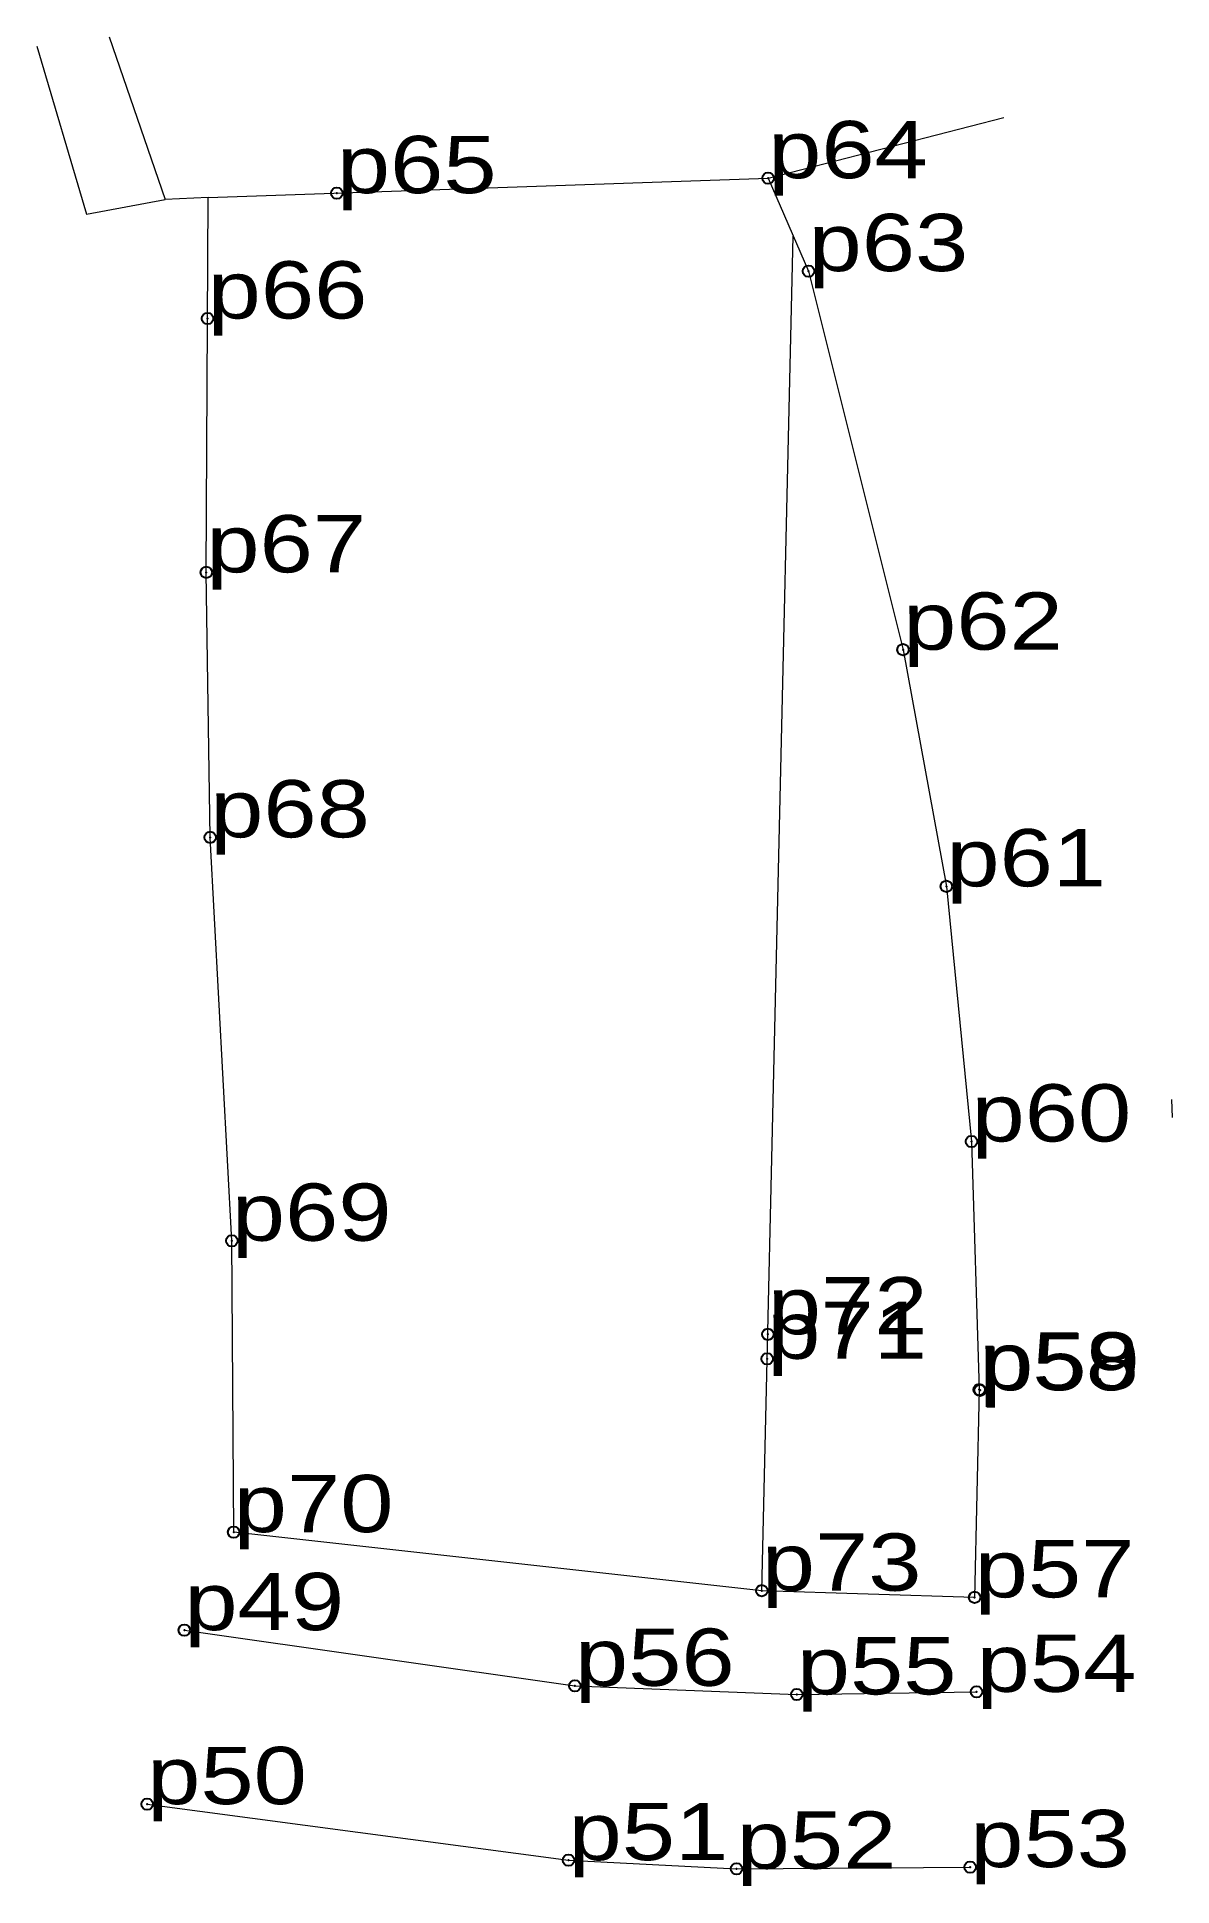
# Model space of a CAD drawing. Header units: metres. Extents: x 550526.3 to 550561.9, y 1838069.8 to 1838128.
import ezdxf

# ---------------------------------------------------------------- set-up
doc = ezdxf.new("R2010")
doc.units = ezdxf.units.M
doc.header["$LTSCALE"] = 0.72
doc.header["$PDMODE"] = 32
doc.header["$PDSIZE"] = 0.36
for name, color, linetype, lineweight in [('10', 7, 'Continuous', 13), ('14', 7, 'Continuous', 13), ('23', 7, 'Continuous', 13), ('32', 7, 'Continuous', 13)]:
    doc.layers.add(name, color=color, linetype=linetype, lineweight=lineweight)
doc.layers.add('12', color=7, linetype='Continuous')

msp = doc.modelspace()

# ---------------------------------------------------------------- linework, layer by layer
at = {"layer": '10'}
for p, q in [((550549.25, 1838123.53), (550556.66, 1838125.44)), ((550549.05, 1838079.13), (550550.04, 1838121.71))]:
    msp.add_line(p, q, dxfattribs=at)
msp.add_lwpolyline([(550532.46, 1838080.97), (550532.4, 1838090.13), (550531.72, 1838102.81), (550531.6, 1838111.14), (550531.66, 1838122.92), (550549.25, 1838123.53), (550550.52, 1838120.61), (550553.49, 1838108.71), (550554.85, 1838101.27), (550555.64, 1838093.25), (550555.88, 1838085.45), (550555.74, 1838078.92), (550549.05, 1838079.13)], close=True, dxfattribs=at)
for points in [[(550530.91, 1838077.89), (550543.18, 1838076.14), (550550.15, 1838075.87), (550555.8, 1838075.95)], [(550529.74, 1838072.42), (550542.98, 1838070.66), (550548.26, 1838070.39), (550555.6, 1838070.44)]]:
    msp.add_lwpolyline(points, dxfattribs=at)
at = {"layer": '12'}
for p in [(550549.25, 1838123.53), (550535.7, 1838123.06), (550550.52, 1838120.61), (550531.64, 1838119.12), (550531.6, 1838111.14), (550553.49, 1838108.71), (550531.72, 1838102.81), (550554.85, 1838101.27), (550555.64, 1838093.25), (550532.4, 1838090.13), (550549.24, 1838087.19), (550549.22, 1838086.42), (550555.88, 1838085.45), (550555.91, 1838085.43), (550532.46, 1838080.97), (550549.05, 1838079.13), (550555.74, 1838078.92), (550530.91, 1838077.89), (550543.18, 1838076.14), (550550.15, 1838075.87), (550555.8, 1838075.95), (550529.74, 1838072.42), (550542.98, 1838070.66), (550548.26, 1838070.39), (550555.6, 1838070.44)]:
    msp.add_point(p, dxfattribs=at)
at = {"layer": '14'}
msp.add_line((550561.92, 1838094.57), (550561.94, 1838094), dxfattribs=at)
at = {"layer": '23'}
for p, q in [((550526.28, 1838127.68), (550527.84, 1838122.4)), ((550528.55, 1838127.97), (550530.31, 1838122.86)), ((550527.84, 1838122.4), (550530.31, 1838122.86))]:
    msp.add_line(p, q, dxfattribs=at)
at = {"layer": '32'}
msp.add_line((550531.66, 1838122.92), (550530.31, 1838122.86), dxfattribs=at)

# ---------------------------------------------------------------- texts
at = {"layer": '12', "width": 1.25}
for s, p in [('p64', (550549.25, 1838123.53)), ('p65', (550535.7, 1838123.06)), ('p63', (550550.52, 1838120.61)), ('p66', (550531.64, 1838119.12)), ('p67', (550531.6, 1838111.14)), ('p62', (550553.49, 1838108.71)), ('p68', (550531.72, 1838102.81)), ('p61', (550554.85, 1838101.27)), ('p60', (550555.64, 1838093.25)), ('p69', (550532.4, 1838090.13)), ('p72', (550549.24, 1838087.19)), ('p71', (550549.22, 1838086.42)), ('p58', (550555.88, 1838085.45)), ('p59', (550555.91, 1838085.43)), ('p70', (550532.46, 1838080.97)), ('p73', (550549.05, 1838079.13)), ('p57', (550555.74, 1838078.92)), ('p49', (550530.91, 1838077.89)), ('p56', (550543.18, 1838076.14)), ('p55', (550550.15, 1838075.87)), ('p54', (550555.8, 1838075.95)), ('p50', (550529.74, 1838072.42)), ('p51', (550542.98, 1838070.66)), ('p53', (550555.6, 1838070.44)), ('p52', (550548.26, 1838070.39))]:
    msp.add_text(s, height=1.8, dxfattribs=at).set_placement(p)

doc.saveas('drawing.dxf')
